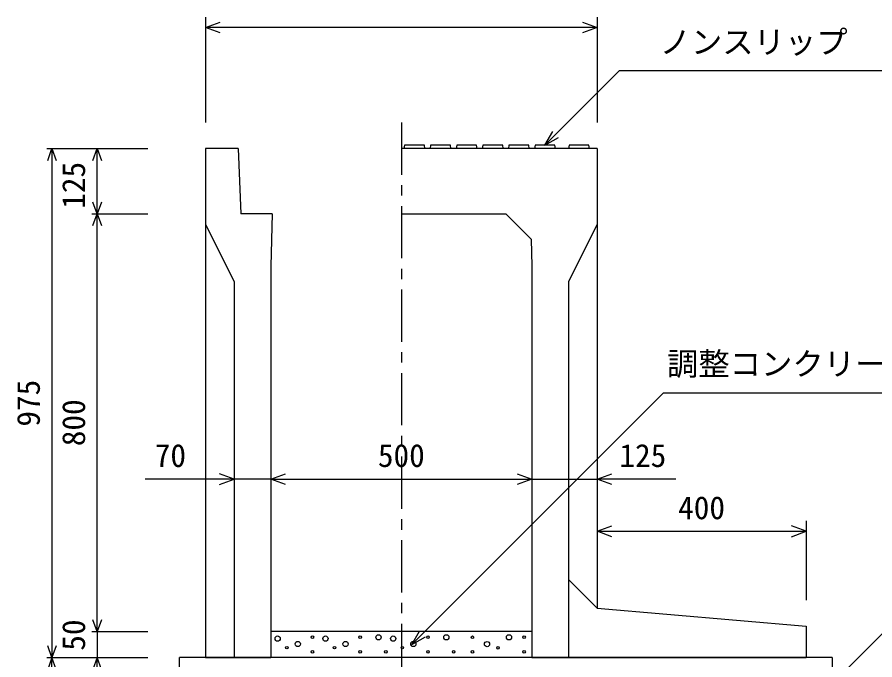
# Model space of a CAD drawing. Units: millimetres, scale not verified. Extents: x -16800 to 16800, y -5940 to 5940.
# Drawn here: x 11114 to 12757, y 2781 to 4012 of the extents above; entities that cross this region are included whole.
import ezdxf
from ezdxf.enums import TextEntityAlignment as Align

# ---------------------------------------------------------------- set-up
doc = ezdxf.new("R2010")
doc.units = ezdxf.units.MM
doc.header["$LTSCALE"] = 20
doc.linetypes.add('CHAIN1', pattern=[8, 5, -1, 1, -1])
for name, color, linetype, lineweight in [('0-0_DIM', 7, 'Continuous', 25), ('0-2_HATCH', 6, 'Continuous', 25), ('0-5_OUTLINE', 3, 'Continuous', 25)]:
    doc.layers.add(name, color=color, linetype=linetype, lineweight=lineweight)
doc.styles.add('ＭＳ ゴシック', font='')
doc.styles.get('ＭＳ ゴシック').set_extended_font_data('MS Gothic')

msp = doc.modelspace()

# ---------------------------------------------------------------- linework, layer by layer
at = {"layer": '0-0_DIM'}
for p, q in [((11475, 4012.39), (11475, 3810.65)), ((12225, 4012.39), (12225, 3810.65)), ((12225, 3992.39), (11475, 3992.39)), ((12125, 3767.15), (12267.21, 3909.36)), ((12824.1, 3909.36), (12267.21, 3909.36)), ((12125, 3767.15), (12140, 3793.13)), ((12125, 3767.15), (12150.98, 3782.15)), ((11170.8, 3760.65), (11364.13, 3760.65)), ((11180.8, 3760.65), (11180.8, 2785.65)), ((11267.46, 3635.65), (11267.46, 3760.65)), ((11257.46, 3635.65), (11364.13, 3635.65)), ((11267.46, 2835.65), (11267.46, 3635.65)), ((11530, 3127.61), (11359.31, 3127.61)), ((11600, 3127.61), (11530, 3127.61)), ((11600, 3127.61), (12100, 3127.61)), ((12100, 3127.61), (12225, 3127.61)), ((12375.36, 3127.61), (12225, 3127.61)), ((12625, 3047.61), (12625, 2895.65)), ((12225, 3027.61), (12625, 3027.61)), ((12838.65, 2899.3), (12675, 2735.65)), ((11257.46, 2835.65), (11364.13, 2835.65)), ((11267.46, 2835.65), (11267.46, 2785.65)), ((11869.98, 2810.65), (11884.98, 2836.63)), ((11869.98, 2810.65), (11895.96, 2825.65)), ((11170.8, 2785.65), (11364.13, 2785.65)), ((11180.8, 2685.65), (11180.8, 2785.65)), ((11267.46, 2735.65), (11267.46, 2785.65))]:
    msp.add_line(p, q, dxfattribs=at)
at = {"layer": '0-0_DIM', "linetype": 'CHAIN1'}
msp.add_line((11850, 3810.65), (11850, 2485.65), dxfattribs=at)
at = {"layer": '0-0_DIM'}
for points in [[(11503.23, 3982.13), (11475.04, 3992.39), (11503.23, 4002.65)], [(12196.85, 4002.65), (12225.04, 3992.39), (12196.85, 3982.13)], [(11172.59, 3738.1), (11180.8, 3760.65), (11189.01, 3738.1)], [(11259.26, 3738.1), (11267.46, 3760.65), (11275.67, 3738.1)], [(11275.67, 3658.2), (11267.46, 3635.65), (11259.26, 3658.2)], [(11259.26, 3613.1), (11267.46, 3635.65), (11275.67, 3613.1)], [(11869.98, 2810.65), (12352.01, 3292.68), (12991.22, 3292.68)], [(11501.81, 3117.35), (11530, 3127.61), (11501.81, 3137.87)], [(11628.19, 3117.35), (11600, 3127.61), (11628.19, 3137.87)], [(12071.81, 3137.87), (12100, 3127.61), (12071.81, 3117.35)], [(12253.19, 3117.35), (12225, 3127.61), (12253.19, 3137.87)], [(12253.19, 3017.35), (12225, 3027.61), (12253.19, 3037.87)], [(12596.81, 3017.35), (12625, 3027.61), (12596.81, 3037.87)], [(11275.67, 2858.2), (11267.46, 2835.65), (11259.26, 2858.2)], [(11189.01, 2808.2), (11180.8, 2785.65), (11172.59, 2808.2)], [(11189.01, 2763.1), (11180.8, 2785.65), (11172.59, 2763.1)], [(11275.67, 2763.1), (11267.46, 2785.65), (11259.26, 2763.1)]]:
    msp.add_lwpolyline(points, dxfattribs=at)
at = {"layer": '0-2_HATCH'}
for p, q in [((11895, 3760.65), (11894, 3767.15)), ((11945, 3760.65), (11944, 3767.15)), ((11995, 3760.65), (11994, 3767.15)), ((12045, 3760.65), (12044, 3767.15)), ((12095, 3760.65), (12094, 3767.15)), ((12145, 3760.65), (12144, 3767.15)), ((12210, 3760.65), (12209, 3767.15))]:
    msp.add_line(p, q, dxfattribs=at)
for points in [[(11894, 3767.15), (11856, 3767.15), (11855, 3760.65)], [(11944, 3767.15), (11906, 3767.15), (11905, 3760.65)], [(11994, 3767.15), (11956, 3767.15), (11955, 3760.65)], [(12044, 3767.15), (12006, 3767.15), (12005, 3760.65)], [(12094, 3767.15), (12056, 3767.15), (12055, 3760.65)], [(12144, 3767.15), (12106, 3767.15), (12105, 3760.65)], [(12209, 3767.15), (12171, 3767.15), (12170, 3760.65)]]:
    msp.add_lwpolyline(points, dxfattribs=at)
for centre, radius in [((11613.03, 2822.15), 5), ((11679.59, 2824.96), 2.5), ((11704.51, 2822.15), 5), ((11771.07, 2824.96), 2.5), ((11806.23, 2824.68), 5), ((11834.37, 2822.15), 5), ((11900.93, 2824.96), 2.5), ((11936.09, 2824.68), 5), ((11986, 2824.68), 2.5), ((12056.09, 2824.68), 5), ((12084.95, 2824.96), 2.5), ((11651.55, 2811.83), 5), ((11743.03, 2811.83), 5), ((11872.89, 2811.83), 5), ((12014.04, 2811.55), 5), ((11630.52, 2804.83), 2.5), ((11679.59, 2796.95), 2.5), ((11722, 2804.83), 2.5), ((11771.07, 2796.95), 2.5), ((11820.25, 2796.66), 2.5), ((11851.86, 2804.83), 2.5), ((11900.93, 2796.95), 2.5), ((11950.11, 2796.66), 2.5), ((11986, 2796.66), 2.5), ((12035.07, 2804.54), 2.5), ((12084.95, 2796.95), 2.5)]:
    msp.add_circle(centre, radius, dxfattribs=at)
at = {"layer": '0-5_OUTLINE'}
for p, q in [((11537.5, 3760.65), (11475, 3760.65)), ((11475, 3760.65), (11475, 2785.65)), ((11537.5, 3760.65), (11542.5, 3635.65)), ((12225, 3760.65), (11850, 3760.65)), ((12225, 3760.65), (12225, 2880.65)), ((11602.5, 3635.65), (11542.5, 3635.65)), ((11602.5, 3635.65), (11600, 3535.65)), ((11475, 3615.65), (11530, 3505.65)), ((12225, 3615.65), (12170, 3505.65)), ((11600, 3535.65), (11600, 2785.65)), ((12100, 3535.65), (12100, 2785.65)), ((11530, 3505.65), (11530, 2785.65)), ((12170, 3505.65), (12170, 2785.65)), ((12170, 2935.65), (12225, 2880.65)), ((12225, 2880.65), (12625, 2845.65)), ((12625, 2845.65), (12625, 2785.65)), ((12100, 2835.65), (11600, 2835.65)), ((12675, 2785.65), (11425, 2785.65)), ((11425, 2685.65), (11425, 2785.65)), ((11475, 2785.65), (11600, 2785.65)), ((12100, 2785.65), (12625, 2785.65)), ((12675, 2785.65), (12675, 2685.65))]:
    msp.add_line(p, q, dxfattribs=at)
msp.add_lwpolyline([(11850, 3635.65), (12050, 3635.65), (12098.72, 3586.93), (12100, 3535.65)], dxfattribs=at)

# ---------------------------------------------------------------- texts
at = {"layer": '0-0_DIM', "style": 'ＭＳ ゴシック'}
for s, p in [('ノンスリップ', (12344.52, 3929.54)), ('調整コンクリート', (12358.73, 3313.2)), ('70', (11377.73, 3137.61)), ('500', (11805, 3137.61)), ('125', (12267.56, 3137.61)), ('400', (12380, 3037.61))]:
    msp.add_text(s, height=43.99, dxfattribs=at).set_placement(p, align=Align.BOTTOM_LEFT)
for s, p in [('125', (11257.46, 3645.4)), ('975', (11170.8, 3228.15)), ('800', (11257.46, 3190.65)), ('50', (11257.46, 2798.98))]:
    msp.add_text(s, height=43.99, rotation=90, dxfattribs=at).set_placement(p, align=Align.BOTTOM_LEFT)

doc.saveas('drawing.dxf')
